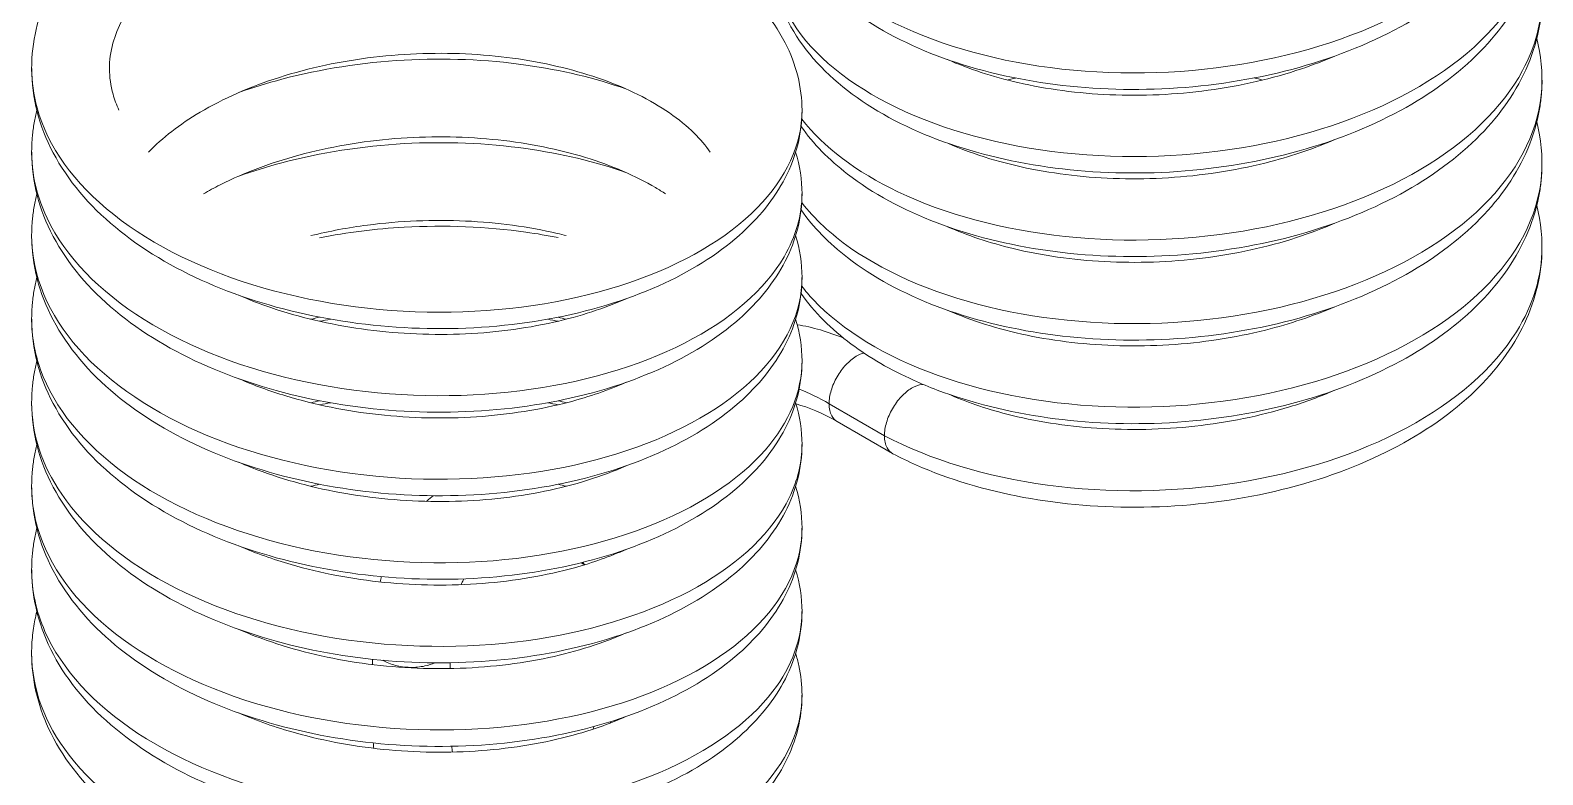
# Model space of a CAD drawing. Header units: millimetres. Extents: x 0 to 2102, y 0 to 1485.
# Drawn here: x 1633.4 to 1880.1, y 874.9 to 996.4 of the extents above; entities that cross this region are included whole.
import ezdxf

# ---------------------------------------------------------------- set-up
doc = ezdxf.new("R2010")
doc.units = ezdxf.units.MM
doc.header["$LTSCALE"] = 2.5
doc.layers.add('가시적인 것(ISO)', color=3, linetype='Continuous', lineweight=5)
doc.layers.add('가시적인 좁은 것(ISO)', color=3, linetype='Continuous', lineweight=5)

msp = doc.modelspace()

# ---------------------------------------------------------------- linework, layer by layer
at = {"layer": '가시적인 것(ISO)'}
for p, q in [((1774.049, 927.363), (1765.021, 932.576)), ((1689.184, 893.784), (1689.184, 892.918)), ((1701.884, 893.213), (1701.884, 892.269)), ((1725.312, 882.803), (1725.197, 882.379))]:
    msp.add_line(p, q, dxfattribs=at)
for points, knots in [([(1879.177, 1036.02), (1879.865, 1033.242), (1880.143, 1030.39), (1879.973, 1027.508), (1879.968, 1027.437), (1879.947, 1027.122), (1879.928, 1026.878), (1879.836, 1025.902), (1879.739, 1025.171), (1879.234, 1022.256), (1878.592, 1020.093), (1875.992, 1013.918), (1873.325, 1010.053), (1866.38, 1002.963), (1861.927, 999.697), (1851.616, 994.091), (1845.559, 991.74), (1832.844, 988.377), (1826.03, 987.316), (1812.585, 986.561), (1805.787, 986.84), (1792.985, 988.643), (1786.823, 990.185), (1775.785, 994.369), (1770.785, 997.072), (1762.543, 1003.45), (1759.205, 1007.24), (1755.295, 1014.848), (1754.325, 1018.64), (1754.325, 1024.691), (1754.685, 1026.992), (1755.365, 1029.219)], [90.3462492, 90.3462492, 90.3462492, 90.3462492, 91.5344402, 91.5344402, 91.5641985, 91.5641985, 91.6675155, 91.6675155, 91.9775749, 91.9775749, 92.9106035, 92.9106035, 94.7355548, 94.7355548, 96.6725933, 96.6725933, 98.714762, 98.714762, 100.7475226, 100.7475226, 102.7545504, 102.7545504, 104.7579402, 104.7579402, 106.7841068, 106.7841068, 108.8391481, 108.8391481, 110.5416219, 110.5416219, 111.5778256, 111.5778256, 111.5778256, 111.5778256]), ([(1879.177, 1022.384), (1879.865, 1019.606), (1880.143, 1016.756), (1879.973, 1013.873), (1879.968, 1013.803), (1879.947, 1013.488), (1879.928, 1013.243), (1879.836, 1012.267), (1879.739, 1011.536), (1879.234, 1008.621), (1878.592, 1006.458), (1875.993, 1000.283), (1873.325, 996.418), (1866.381, 989.327), (1861.928, 986.062), (1851.617, 980.456), (1845.56, 978.105), (1832.845, 974.741), (1826.031, 973.681), (1812.586, 972.926), (1805.788, 973.204), (1792.986, 975.007), (1786.824, 976.549), (1775.785, 980.734), (1770.786, 983.436), (1762.544, 989.814), (1759.206, 993.604), (1755.295, 1001.212), (1754.325, 1005.004), (1754.325, 1011.056), (1754.685, 1013.357), (1755.365, 1015.584)], [128.8148789, 128.8148789, 128.8148789, 128.8148789, 130.0029154, 130.0029154, 130.032751, 130.032751, 130.136068, 130.136068, 130.4461274, 130.4461274, 131.379156, 131.379156, 133.2041008, 133.2041008, 135.141132, 135.141132, 137.1832993, 137.1832993, 139.2160612, 139.2160612, 141.2230898, 141.2230898, 143.2264791, 143.2264791, 145.2526443, 145.2526443, 147.3076855, 147.3076855, 149.0102498, 149.0102498, 150.0464284, 150.0464284, 150.0464284, 150.0464284]), ([(1663.05, 1011.853), (1666.647, 1013.374), (1670.472, 1014.672), (1680.761, 1017.394), (1687.575, 1018.455), (1701.02, 1019.21), (1707.818, 1018.931), (1720.62, 1017.129), (1726.782, 1015.586), (1737.82, 1011.402), (1742.82, 1008.7), (1751.062, 1002.321), (1754.4, 998.531), (1758.311, 990.924), (1759.281, 987.132), (1759.281, 979.604), (1758.309, 975.809), (1754.767, 968.923), (1752.185, 965.742), (1745.402, 959.754), (1740.936, 956.979), (1730.575, 952.348), (1724.47, 950.506), (1711.696, 948.164), (1704.873, 947.626), (1691.429, 947.895), (1684.64, 948.687), (1671.856, 951.503), (1665.702, 953.559), (1654.699, 958.758), (1649.725, 961.977), (1641.594, 969.325), (1638.343, 973.572), (1634.288, 982.454), (1633.355, 987.194), (1633.878, 996.033), (1635.115, 1000.236), (1639.273, 1008.016), (1642.252, 1011.68), (1648.089, 1016.895), (1650.56, 1018.737), (1653.237, 1020.417)], [261.0539048, 261.0539048, 261.0539048, 261.0539048, 262.3185252, 262.3185252, 264.3512872, 264.3512872, 266.3583157, 266.3583157, 268.3617051, 268.3617051, 270.3878702, 270.3878702, 272.4429114, 272.4429114, 274.1454767, 274.1454767, 275.8494106, 275.8494106, 277.5470202, 277.5470202, 279.4797576, 279.4797576, 281.533572, 281.533572, 283.56715, 283.56715, 285.5726814, 285.5726814, 287.5771491, 287.5771491, 289.6038362, 289.6038362, 291.6489879, 291.6489879, 293.6067727, 293.6067727, 295.3838598, 295.3838598, 297.1873554, 297.1873554, 298.286593, 298.286593, 298.286593, 298.286593]), ([(1659.732, 1009.506), (1656.165, 1007.236), (1653.203, 1004.664), (1648.93, 999.492), (1647.543, 996.853), (1646.08, 991.525), (1646.086, 988.781), (1647.106, 985.129), (1647.428, 984.255), (1647.832, 983.376)], [0, 0, 0, 0, 1.5850065, 1.5850065, 3.1451261, 3.1451261, 4.8608603, 4.8608603, 5.3893426, 5.3893426, 5.3893426, 5.3893426]), ([(1879.177, 1008.749), (1879.865, 1005.971), (1880.143, 1003.12), (1879.973, 1000.238), (1879.968, 1000.167), (1879.947, 999.852), (1879.928, 999.608), (1879.836, 998.631), (1879.739, 997.9), (1879.234, 994.985), (1878.592, 992.822), (1875.993, 986.648), (1873.325, 982.782), (1866.381, 975.692), (1861.928, 972.427), (1851.617, 966.82), (1845.56, 964.47), (1832.845, 961.106), (1826.031, 960.045), (1812.586, 959.29), (1805.788, 959.569), (1792.986, 961.372), (1786.824, 962.914), (1775.785, 967.098), (1770.786, 969.801), (1763.7, 975.284), (1761.128, 977.902), (1759.125, 980.743)], [167.2835067, 167.2835067, 167.2835067, 167.2835067, 168.4715458, 168.4715458, 168.5013801, 168.5013801, 168.6046971, 168.6046971, 168.9147565, 168.9147565, 169.8477851, 169.8477851, 171.6727301, 171.6727301, 173.6097614, 173.6097614, 175.6519287, 175.6519287, 177.6846906, 177.6846906, 179.6917191, 179.6917191, 181.6951085, 181.6951085, 183.7212737, 183.7212737, 185.2038419, 185.2038419, 185.2038419, 185.2038419]), ([(1879.177, 995.113), (1879.865, 992.335), (1880.143, 989.485), (1879.973, 986.602), (1879.968, 986.532), (1879.947, 986.217), (1879.928, 985.972), (1879.836, 984.996), (1879.739, 984.265), (1879.234, 981.35), (1878.592, 979.187), (1875.993, 973.012), (1873.325, 969.147), (1866.381, 962.057), (1861.928, 958.791), (1851.617, 953.185), (1845.56, 950.834), (1832.845, 947.47), (1826.031, 946.41), (1812.586, 945.655), (1805.788, 945.933), (1792.986, 947.736), (1786.824, 949.278), (1775.785, 953.463), (1770.786, 956.165), (1763.7, 961.649), (1761.128, 964.267), (1759.125, 967.108)], [205.7521345, 205.7521345, 205.7521345, 205.7521345, 206.9401736, 206.9401736, 206.970008, 206.970008, 207.0733249, 207.0733249, 207.3833843, 207.3833843, 208.316413, 208.316413, 210.1413579, 210.1413579, 212.0783892, 212.0783892, 214.1205565, 214.1205565, 216.1533184, 216.1533184, 218.160347, 218.160347, 220.1637363, 220.1637363, 222.1899015, 222.1899015, 223.6724698, 223.6724698, 223.6724698, 223.6724698]), ([(1744.281, 976.552), (1743.584, 977.581), (1742.713, 978.629), (1739.405, 981.892), (1736.26, 984.093), (1728.929, 987.716), (1724.738, 989.224), (1715.605, 991.474), (1710.538, 992.227), (1700.135, 992.826), (1694.666, 992.662), (1684.073, 991.399), (1678.816, 990.278), (1669.25, 987.234), (1664.815, 985.277), (1657.736, 981.079), (1654.873, 978.851), (1652.635, 976.552)], [54.6412894, 54.6412894, 54.6412894, 54.6412894, 55.4025747, 55.4025747, 57.0408719, 57.0408719, 58.5800553, 58.5800553, 60.1517965, 60.1517965, 61.7539075, 61.7539075, 63.3659093, 63.3659093, 64.9668537, 64.9668537, 66.3845655, 66.3845655, 66.3845655, 66.3845655]), ([(1783.037, 991.645), (1786.452, 990.134), (1790.359, 988.848), (1799.207, 986.818), (1804.33, 986.135), (1814.795, 985.684), (1820.269, 985.927), (1830.824, 987.344), (1836.036, 988.541), (1842.641, 990.766), (1844.458, 991.466), (1846.196, 992.223)], [130.6765688, 130.6765688, 130.6765688, 130.6765688, 132.0753618, 132.0753618, 133.6505709, 133.6505709, 135.2542917, 135.2542917, 136.866156, 136.866156, 137.5038586, 137.5038586, 137.5038586, 137.5038586]), ([(1667.412, 986.278), (1669.688, 987.089), (1672.031, 987.814), (1680.761, 990.123), (1687.575, 991.184), (1701.02, 991.939), (1707.818, 991.66), (1719.964, 989.95), (1725.516, 988.625), (1730.561, 986.858)], [184.6161634, 184.6161634, 184.6161634, 184.6161634, 185.3812696, 185.3812696, 187.4140315, 187.4140315, 189.4210601, 189.4210601, 191.2190199, 191.2190199, 191.2190199, 191.2190199]), ([(1794.117, 988.638), (1793.765, 988.556), (1793.416, 988.471), (1792.976, 988.36), (1792.883, 988.337), (1792.79, 988.313)], [22.71814436, 22.71814436, 22.71814436, 22.71814436, 22.83675439, 22.83675439, 22.86858169, 22.86858169, 22.86858169, 22.86858169]), ([(1758.241, 976.552), (1758.921, 974.324), (1759.281, 972.024), (1759.281, 965.969), (1758.309, 962.174), (1754.767, 955.288), (1752.185, 952.106), (1745.402, 946.119), (1740.936, 943.344), (1730.575, 938.713), (1724.47, 936.87), (1711.696, 934.529), (1704.873, 933.99), (1691.429, 934.259), (1684.64, 935.052), (1671.856, 937.868), (1665.702, 939.924), (1654.699, 945.123), (1649.725, 948.341), (1641.594, 955.689), (1638.343, 959.936), (1634.288, 968.818), (1633.355, 973.558), (1633.633, 978.262), (1633.638, 978.333), (1633.659, 978.648), (1633.678, 978.892), (1633.769, 979.869), (1633.867, 980.6), (1634.112, 982.016), (1634.258, 982.704), (1634.429, 983.387)], [234.6406536, 234.6406536, 234.6406536, 234.6406536, 235.6768489, 235.6768489, 237.3807828, 237.3807828, 239.0783924, 239.0783924, 241.0111298, 241.0111298, 243.0649442, 243.0649442, 245.0985222, 245.0985222, 247.1040536, 247.1040536, 249.1085213, 249.1085213, 251.1352084, 251.1352084, 253.1803601, 253.1803601, 255.1381449, 255.1381449, 255.1679793, 255.1679793, 255.2712961, 255.2712961, 255.5813549, 255.5813549, 255.87543, 255.87543, 255.87543, 255.87543]), ([(1879.177, 981.478), (1879.865, 978.7), (1880.143, 975.849), (1879.973, 972.967), (1879.968, 972.896), (1879.947, 972.581), (1879.928, 972.337), (1879.836, 971.36), (1879.739, 970.629), (1879.234, 967.714), (1878.592, 965.551), (1875.993, 959.377), (1873.325, 955.511), (1866.381, 948.421), (1861.928, 945.156), (1851.617, 939.549), (1845.56, 937.199), (1832.845, 933.835), (1826.031, 932.774), (1812.586, 932.019), (1805.788, 932.298), (1792.986, 934.101), (1786.824, 935.643), (1780.021, 938.222), (1778.739, 938.752), (1773.745, 941.005), (1770.313, 942.988), (1764.059, 947.653), (1761.266, 950.435), (1759.125, 953.471)], [244.2207624, 244.2207624, 244.2207624, 244.2207624, 245.4088014, 245.4088014, 245.4386358, 245.4386358, 245.5419528, 245.5419528, 245.8520122, 245.8520122, 246.7850408, 246.7850408, 248.6099857, 248.6099857, 250.547017, 250.547017, 252.5891844, 252.5891844, 254.6219463, 254.6219463, 256.6289748, 256.6289748, 258.6323642, 258.6323642, 259.1123076, 259.1123076, 260.5602741, 260.5602741, 262.1457069, 262.1457069, 262.1457069, 262.1457069]), ([(1737.022, 969.734), (1736.493, 970.083), (1735.945, 970.426), (1732.16, 972.659), (1728.248, 974.357), (1719.587, 977.009), (1714.727, 977.992), (1704.585, 979.083), (1699.17, 979.186), (1688.507, 978.448), (1683.128, 977.588), (1673.156, 975.014), (1668.435, 973.268), (1663.401, 970.735), (1662.489, 970.242), (1661.609, 969.734)], [88.9063714, 88.9063714, 88.9063714, 88.9063714, 89.1795758, 89.1795758, 90.7255635, 90.7255635, 92.2861062, 92.2861062, 93.8816598, 93.8816598, 95.4930608, 95.4930608, 97.0990887, 97.0990887, 97.4673955, 97.4673955, 97.4673955, 97.4673955]), ([(1667.391, 972.635), (1669.673, 973.449), (1672.023, 974.176), (1680.761, 976.488), (1687.575, 977.548), (1701.02, 978.303), (1707.818, 978.025), (1719.954, 976.316), (1725.498, 974.994), (1730.536, 973.231)], [146.1451822, 146.1451822, 146.1451822, 146.1451822, 146.9126403, 146.9126403, 148.9454022, 148.9454022, 150.9524308, 150.9524308, 152.7474799, 152.7474799, 152.7474799, 152.7474799]), ([(1783.068, 977.999), (1785.193, 977.06), (1787.493, 976.209), (1794.287, 974.157), (1799.162, 973.189), (1809.325, 972.131), (1814.746, 972.047), (1825.407, 972.822), (1830.779, 973.699), (1839.438, 975.969), (1842.972, 977.185), (1846.212, 978.593)], [98.1115433, 98.1115433, 98.1115433, 98.1115433, 98.9775653, 98.9775653, 100.5389138, 100.5389138, 102.13497, 102.13497, 103.7464658, 103.7464658, 104.9357308, 104.9357308, 104.9357308, 104.9357308]), ([(1758.241, 962.916), (1758.921, 960.689), (1759.281, 958.388), (1759.281, 952.333), (1758.309, 948.538), (1754.767, 941.652), (1752.185, 938.471), (1745.402, 932.483), (1740.936, 929.708), (1730.575, 925.077), (1724.47, 923.235), (1711.696, 920.893), (1704.873, 920.355), (1691.429, 920.624), (1684.64, 921.416), (1671.856, 924.232), (1665.702, 926.288), (1654.699, 931.487), (1649.725, 934.706), (1641.594, 942.054), (1638.343, 946.301), (1634.288, 955.183), (1633.355, 959.923), (1633.633, 964.627), (1633.638, 964.698), (1633.659, 965.013), (1633.678, 965.257), (1633.769, 966.233), (1633.867, 966.964), (1634.112, 968.381), (1634.258, 969.068), (1634.429, 969.751)], [196.1720258, 196.1720258, 196.1720258, 196.1720258, 197.2082211, 197.2082211, 198.912155, 198.912155, 200.6097645, 200.6097645, 202.5425019, 202.5425019, 204.5963163, 204.5963163, 206.6298944, 206.6298944, 208.6354258, 208.6354258, 210.6398935, 210.6398935, 212.6665806, 212.6665806, 214.7117323, 214.7117323, 216.6695171, 216.6695171, 216.6993514, 216.6993514, 216.8026682, 216.8026682, 217.1127271, 217.1127271, 217.4068021, 217.4068021, 217.4068021, 217.4068021]), ([(1879.177, 967.842), (1879.866, 965.059), (1880.144, 962.202), (1879.725, 955.179), (1878.485, 950.977), (1874.323, 943.199), (1871.341, 939.536), (1863.743, 932.751), (1858.9, 929.625), (1847.951, 924.421), (1841.662, 922.322), (1828.663, 919.492), (1821.795, 918.714), (1808.382, 918.503), (1801.669, 919.053), (1789.148, 921.368), (1783.187, 923.161), (1776.633, 926.056), (1775.354, 926.674), (1774.12, 927.324)], [282.6933802, 282.6933802, 282.6933802, 282.6933802, 283.8837979, 283.8837979, 285.6607386, 285.6607386, 287.4644228, 287.4644228, 289.4377734, 289.4377734, 291.4837559, 291.4837559, 293.5102286, 293.5102286, 295.5143452, 295.5143452, 297.5203555, 297.5203555, 298.0258839, 298.0258839, 298.0258839, 298.0258839]), ([(1720.815, 962.916), (1720.332, 963.04), (1719.845, 963.159), (1714.684, 964.364), (1709.574, 965.063), (1699.123, 965.549), (1693.649, 965.325), (1685.249, 964.227), (1682.143, 963.647), (1679.146, 962.915)], [123.6575808, 123.6575808, 123.6575808, 123.6575808, 123.8229527, 123.8229527, 125.3974385, 125.3974385, 127.0007898, 127.0007898, 127.9538981, 127.9538981, 127.9538981, 127.9538981]), ([(1783.042, 964.372), (1786.245, 962.956), (1789.875, 961.737), (1798.376, 959.688), (1803.462, 958.957), (1813.886, 958.404), (1819.357, 958.593), (1829.939, 959.904), (1835.182, 961.05), (1842.119, 963.297), (1844.208, 964.087), (1846.194, 964.951)], [65.5315982, 65.5315982, 65.5315982, 65.5315982, 66.8419178, 66.8419178, 68.4149993, 68.4149993, 70.0176201, 70.0176201, 71.6295945, 71.6295945, 72.3576659, 72.3576659, 72.3576659, 72.3576659]), ([(1680.571, 962.581), (1685.074, 963.456), (1689.719, 964.033), (1701.021, 964.668), (1707.819, 964.389), (1716, 963.237), (1717.756, 962.938), (1719.486, 962.591)], [109.0879855, 109.0879855, 109.0879855, 109.0879855, 110.4768635, 110.4768635, 112.4838914, 112.4838914, 113.0397976, 113.0397976, 113.0397976, 113.0397976]), ([(1758.241, 949.281), (1758.921, 947.053), (1759.281, 944.753), (1759.281, 938.698), (1758.309, 934.903), (1754.767, 928.017), (1752.185, 924.835), (1745.402, 918.848), (1740.936, 916.073), (1730.575, 911.442), (1724.47, 909.599), (1711.696, 907.258), (1704.873, 906.719), (1691.429, 906.988), (1684.64, 907.781), (1671.856, 910.597), (1665.702, 912.653), (1654.699, 917.852), (1649.725, 921.07), (1641.594, 928.419), (1638.343, 932.665), (1634.288, 941.547), (1633.355, 946.287), (1633.633, 950.991), (1633.638, 951.062), (1633.659, 951.377), (1633.678, 951.621), (1633.769, 952.598), (1633.867, 953.329), (1634.112, 954.746), (1634.258, 955.433), (1634.429, 956.116)], [157.703398, 157.703398, 157.703398, 157.703398, 158.7395932, 158.7395932, 160.4435272, 160.4435272, 162.1411368, 162.1411368, 164.0738742, 164.0738742, 166.1276886, 166.1276886, 168.1612666, 168.1612666, 170.166798, 170.166798, 172.1712657, 172.1712657, 174.1979528, 174.1979528, 176.2431045, 176.2431045, 178.2008893, 178.2008893, 178.2307236, 178.2307236, 178.3340404, 178.3340404, 178.6440993, 178.6440993, 178.9381743, 178.9381743, 178.9381743, 178.9381743]), ([(1667.404, 953.193), (1669.077, 952.465), (1670.821, 951.789), (1677.219, 949.612), (1682.276, 948.421), (1692.657, 946.949), (1698.113, 946.666), (1708.704, 947.039), (1713.969, 947.709), (1723.064, 949.756), (1727.085, 951.071), (1730.589, 952.622)], [41.585845, 41.585845, 41.585845, 41.585845, 42.1995293, 42.1995293, 43.7705788, 43.7705788, 45.3694582, 45.3694582, 46.9812326, 46.9812326, 48.4160669, 48.4160669, 48.4160669, 48.4160669]), ([(1783.07, 950.727), (1784.983, 949.881), (1787.037, 949.107), (1793.507, 947.072), (1798.336, 946.06), (1808.438, 944.905), (1813.842, 944.768), (1824.507, 945.436), (1829.899, 946.261), (1838.903, 948.516), (1842.734, 949.81), (1846.219, 951.325)], [32.9657107, 32.9657107, 32.9657107, 32.9657107, 33.7453276, 33.7453276, 35.3043049, 35.3043049, 36.8988751, 36.8988751, 38.5100722, 38.5100722, 39.7906423, 39.7906423, 39.7906423, 39.7906423]), ([(1758.241, 935.645), (1758.921, 933.418), (1759.281, 931.117), (1759.281, 925.062), (1758.309, 921.267), (1754.767, 914.381), (1752.185, 911.2), (1745.402, 905.212), (1740.936, 902.437), (1730.575, 897.806), (1724.47, 895.964), (1711.696, 893.622), (1704.873, 893.084), (1691.429, 893.353), (1684.64, 894.145), (1671.856, 896.961), (1665.702, 899.017), (1654.699, 904.216), (1649.725, 907.435), (1641.594, 914.783), (1638.343, 919.03), (1634.288, 927.912), (1633.355, 932.652), (1633.633, 937.356), (1633.638, 937.427), (1633.659, 937.742), (1633.678, 937.986), (1633.769, 938.962), (1633.867, 939.693), (1634.112, 941.11), (1634.258, 941.797), (1634.429, 942.48)], [119.2347695, 119.2347695, 119.2347695, 119.2347695, 120.2709654, 120.2709654, 121.9748969, 121.9748969, 123.6725064, 123.6725064, 125.6052435, 125.6052435, 127.6590579, 127.6590579, 129.692636, 129.692636, 131.6981674, 131.6981674, 133.7026351, 133.7026351, 135.7293221, 135.7293221, 137.7744739, 137.7744739, 139.7322589, 139.7322589, 139.7620945, 139.7620945, 139.8654113, 139.8654113, 140.1754702, 140.1754702, 140.4695465, 140.4695465, 140.4695465, 140.4695465]), ([(1667.405, 939.557), (1669.818, 938.508), (1672.388, 937.566), (1679.8, 935.325), (1684.965, 934.284), (1695.465, 933.126), (1700.932, 933.009), (1711.437, 933.708), (1716.605, 934.538), (1724.608, 936.639), (1727.749, 937.733), (1730.569, 938.979)], [74.1675986, 74.1675986, 74.1675986, 74.1675986, 75.0528281, 75.0528281, 76.6292909, 76.6292909, 78.2317487, 78.2317487, 79.8437426, 79.8437426, 80.9945312, 80.9945312, 80.9945312, 80.9945312]), ([(1779.014, 938.651), (1778.968, 938.647), (1778.921, 938.643), (1778.33, 938.571), (1777.749, 938.359), (1776.58, 937.666), (1776.003, 937.192), (1774.927, 936.042), (1774.439, 935.377), (1773.617, 933.942), (1773.292, 933.185), (1772.848, 931.68), (1772.734, 930.945), (1772.734, 930.27)], [-1.2618557, -1.2618557, -1.2618557, -1.2618557, -1.2402962, -1.2402962, -0.992237, -0.992237, -0.7441777, -0.7441777, -0.4961185, -0.4961185, -0.2480592, -0.2480592, 0, 0, 0, 0]), ([(1783.054, 937.097), (1785.969, 935.81), (1789.228, 934.686), (1797.253, 932.624), (1802.279, 931.828), (1812.634, 931.135), (1818.096, 931.249), (1828.71, 932.415), (1833.994, 933.488), (1841.394, 935.756), (1843.866, 936.668), (1846.194, 937.68)], [0.3884423, 0.3884423, 0.3884423, 0.3884423, 1.5780133, 1.5780133, 3.1458378, 3.1458378, 4.7469266, 4.7469266, 6.3589388, 6.3589388, 7.2122465, 7.2122465, 7.2122465, 7.2122465]), ([(1758.241, 922.01), (1758.921, 919.782), (1759.281, 917.482), (1759.281, 911.426), (1758.309, 907.631), (1754.766, 900.745), (1752.185, 897.563), (1745.401, 891.576), (1740.935, 888.801), (1730.574, 884.17), (1724.469, 882.328), (1711.695, 879.987), (1704.872, 879.448), (1691.427, 879.717), (1684.639, 880.51), (1671.854, 883.326), (1665.7, 885.382), (1654.697, 890.582), (1649.724, 893.8), (1641.593, 901.149), (1638.342, 905.395), (1634.288, 914.278), (1633.355, 919.017), (1633.633, 923.721), (1633.638, 923.792), (1633.659, 924.107), (1633.678, 924.351), (1633.769, 925.327), (1633.867, 926.058), (1634.112, 927.475), (1634.258, 928.162), (1634.429, 928.845)], [80.766181, 80.766181, 80.766181, 80.766181, 81.8023386, 81.8023386, 83.5064137, 83.5064137, 85.2040262, 85.2040262, 87.1367825, 87.1367825, 89.1905988, 89.1905988, 91.2241738, 91.2241738, 93.229704, 93.229704, 95.2341727, 95.2341727, 97.2608621, 97.2608621, 99.306013, 99.306013, 101.2637838, 101.2637838, 101.2935421, 101.2935421, 101.3968589, 101.3968589, 101.7069178, 101.7069178, 102.0009179, 102.0009179, 102.0009179, 102.0009179]), ([(1772.734, 930.27), (1772.734, 929.888), (1772.77, 929.528), (1772.915, 928.866), (1773.023, 928.566), (1773.4, 927.864), (1773.724, 927.533), (1774.12, 927.324)], [-4.00178668, -4.00178668, -4.00178668, -4.00178668, -3.86133764, -3.86133764, -3.72088861, -3.72088861, -3.48783722, -3.48783722, -3.48783722, -3.48783722]), ([(1667.396, 925.925), (1668.628, 925.388), (1669.898, 924.88), (1675.706, 922.765), (1680.692, 921.488), (1690.986, 919.832), (1696.427, 919.449), (1707.051, 919.626), (1712.365, 920.199), (1722.12, 922.184), (1726.689, 923.62), (1730.594, 925.353)], [106.7425468, 106.7425468, 106.7425468, 106.7425468, 107.1950461, 107.1950461, 108.7628608, 108.7628608, 110.3593651, 110.3593651, 111.9707038, 111.9707038, 113.5751985, 113.5751985, 113.5751985, 113.5751985]), ([(1698.011, 919.551), (1698.047, 919.584), (1698.083, 919.616), (1698.439, 919.934), (1698.769, 920.209), (1699.106, 920.475)], [3.34640356, 3.34640356, 3.34640356, 3.34640356, 3.36668861, 3.36668861, 3.54744903, 3.54744903, 3.54744903, 3.54744903]), ([(1758.243, 908.382), (1758.924, 906.157), (1759.281, 903.851), (1759.281, 897.81), (1758.319, 894.033), (1754.801, 887.159), (1752.227, 883.974), (1745.459, 877.982), (1741.003, 875.204), (1730.657, 870.564), (1724.558, 868.716), (1711.791, 866.362), (1704.97, 865.817), (1691.525, 866.074), (1684.735, 866.86), (1671.944, 869.664), (1665.786, 871.714), (1654.772, 876.903), (1649.792, 880.116), (1641.644, 887.455), (1638.384, 891.697), (1634.307, 900.575), (1633.362, 905.315), (1633.63, 910.032), (1633.635, 910.114), (1633.656, 910.439), (1633.676, 910.684), (1633.766, 911.66), (1633.862, 912.391), (1634.108, 913.818), (1634.255, 914.516), (1634.429, 915.209)], [42.2952208, 42.2952208, 42.2952208, 42.2952208, 43.3336512, 43.3336512, 45.0292719, 45.0292719, 46.7267075, 46.7267075, 48.6583312, 48.6583312, 50.7120311, 50.7120311, 52.745789, 52.745789, 54.7513915, 54.7513915, 56.7558023, 56.7558023, 58.7823501, 58.7823501, 60.8275511, 60.8275511, 62.7861615, 62.7861615, 62.8204731, 62.8204731, 62.9237899, 62.9237899, 63.2338488, 63.2338488, 63.5323367, 63.5323367, 63.5323367, 63.5323367]), ([(1667.4, 912.288), (1670.082, 911.122), (1672.96, 910.089), (1680.744, 907.838), (1685.944, 906.852), (1696.479, 905.808), (1701.946, 905.752), (1712.411, 906.567), (1717.539, 907.454), (1725.155, 909.56), (1727.99, 910.569), (1730.562, 911.706)], [139.3128121, 139.3128121, 139.3128121, 139.3128121, 140.2966048, 140.2966048, 141.8749955, 141.8749955, 143.4786154, 143.4786154, 145.0905299, 145.0905299, 146.139311, 146.139311, 146.139311, 146.139311]), ([(1704.102, 906.91), (1704.069, 906.847), (1704.037, 906.784), (1703.882, 906.475), (1703.763, 906.221), (1703.649, 905.956)], [4.53038564, 4.53038564, 4.53038564, 4.53038564, 4.57264899, 4.57264899, 4.7338323, 4.7338323, 4.7338323, 4.7338323]), ([(1758.243, 894.746), (1758.447, 894.086), (1758.621, 893.42), (1759.107, 891.16), (1759.281, 889.539), (1759.281, 884.202), (1758.333, 880.453), (1754.852, 873.596), (1752.289, 870.407), (1745.545, 864.407), (1741.102, 861.625), (1730.78, 856.972), (1724.69, 855.115), (1711.934, 852.743), (1705.114, 852.188), (1691.669, 852.426), (1684.877, 853.204), (1672.077, 855.99), (1665.913, 858.031), (1654.882, 863.203), (1649.891, 866.409), (1641.72, 873.733), (1638.444, 877.969), (1634.546, 886.385), (1633.581, 890.582), (1633.581, 895.084), (1633.587, 895.429), (1633.639, 896.809), (1633.735, 897.844), (1634.025, 899.777), (1634.205, 900.678), (1634.429, 901.572)], [3.8204555, 3.8204555, 3.8204555, 3.8204555, 4.128953, 4.128953, 4.861019, 4.861019, 6.5442304, 6.5442304, 8.2414066, 8.2414066, 10.1713611, 10.1713611, 12.2248835, 12.2248835, 14.2589101, 14.2589101, 16.2646201, 16.2646201, 18.268947, 18.268947, 20.2952869, 20.2952869, 22.3405571, 22.3405571, 24.0947348, 24.0947348, 24.2403683, 24.2403683, 24.6775752, 24.6775752, 25.0622308, 25.0622308, 25.0622308, 25.0622308]), ([(1667.4, 898.653), (1668.835, 898.027), (1670.322, 897.442), (1676.4, 895.295), (1681.419, 894.058), (1691.755, 892.486), (1697.204, 892.149), (1707.814, 892.417), (1713.106, 893.034), (1722.557, 895.051), (1726.872, 896.432), (1730.593, 898.082)], [171.8892266, 171.8892266, 171.8892266, 171.8892266, 172.4158906, 172.4158906, 173.9851917, 173.9851917, 175.5828111, 175.5828111, 177.1943785, 177.1943785, 178.7208023, 178.7208023, 178.7208023, 178.7208023]), ([(1667.396, 885.018), (1670.284, 883.763), (1673.402, 882.661), (1681.476, 880.408), (1686.702, 879.464), (1697.26, 878.509), (1702.725, 878.499), (1713.156, 879.403), (1718.251, 880.333), (1725.573, 882.438), (1728.177, 883.381), (1730.558, 884.434)], [204.4582637, 204.4582637, 204.4582637, 204.4582637, 205.5181308, 205.5181308, 207.0979907, 207.0979907, 208.702457, 208.702457, 210.3142528, 210.3142528, 211.2847743, 211.2847743, 211.2847743, 211.2847743])]:
    msp.add_open_spline(points, degree=3, knots=knots, dxfattribs=at)
for points in [[(1834.457, 988.313), (1833.985, 988.428), (1833.51, 988.54), (1833.032, 988.647)], [(1680.566, 949.615), (1680.09, 949.508), (1679.616, 949.397), (1679.145, 949.282)], [(1680.574, 948.946), (1681.174, 949.063), (1681.777, 949.174), (1682.381, 949.28)], [(1717.782, 949.28), (1718.354, 949.177), (1718.923, 949.069), (1719.489, 948.955)], [(1720.814, 949.281), (1720.376, 949.392), (1719.935, 949.5), (1719.489, 949.605)], [(1758.496, 948.384), (1761.001, 947.973), (1763.542, 947.229), (1766.061, 946.196)], [(1680.57, 935.979), (1680.094, 935.871), (1679.62, 935.76), (1679.148, 935.645)], [(1680.57, 935.311), (1681.17, 935.428), (1681.772, 935.539), (1682.378, 935.645)], [(1717.785, 935.645), (1718.356, 935.542), (1718.925, 935.434), (1719.491, 935.321)], [(1720.815, 935.645), (1720.378, 935.757), (1719.937, 935.865), (1719.493, 935.97)], [(1765.021, 932.576), (1762.678, 933.928), (1760.378, 934.89), (1758.3, 935.448)], [(1680.567, 922.344), (1680.091, 922.237), (1679.617, 922.125), (1679.146, 922.011)], [(1720.812, 922.01), (1720.376, 922.122), (1719.935, 922.23), (1719.49, 922.334)], [(1723.804, 909.209), (1723.608, 909.319), (1723.413, 909.426), (1723.218, 909.53)], [(1690.423, 906.411), (1690.498, 906.701), (1690.577, 906.988), (1690.659, 907.273)], [(1729.021, 897.415), (1729.03, 897.463), (1729.039, 897.511), (1729.048, 897.558)], [(1689.391, 879.258), (1689.366, 879.549), (1689.342, 879.841), (1689.322, 880.134)], [(1702.122, 879.582), (1702.156, 879.265), (1702.194, 878.952), (1702.235, 878.643)]]:
    msp.add_open_spline(points, degree=3, dxfattribs=at)
at = {"layer": '가시적인 좁은 것(ISO)'}
for p, q in [((1772.734, 930.27), (1763.706, 935.482)), ((1728.064, 883.608), (1728.002, 883.379))]:
    msp.add_line(p, q, dxfattribs=at)
msp.add_ellipse((1763.706, 898.74), major_axis=(-22.5, 38.971), ratio=0.5773503, start_param=5.4977871, end_param=5.6523063, dxfattribs=at)
for points, knots in [([(1754.335, 1022.401), (1754.333, 1020.098), (1754.756, 1017.795), (1755.61, 1015.542), (1757.705, 1010.01), (1762.387, 1004.79), (1769.098, 1000.549), (1775.808, 996.307), (1784.534, 993.053), (1794.233, 991.217), (1803.933, 989.381), (1814.588, 988.968), (1824.927, 990.069), (1835.266, 991.171), (1845.268, 993.786), (1853.742, 997.645), (1862.216, 1001.505), (1869.143, 1006.602), (1873.699, 1012.371), (1877.844, 1017.621), (1880.018, 1023.419), (1880.024, 1029.219)], [32.2013247, 32.2013247, 32.2013247, 32.2013247, 32.4038453, 32.4038453, 32.4038453, 32.9011526, 32.9011526, 32.9011526, 33.3984598, 33.3984598, 33.3984598, 33.8957671, 33.8957671, 33.8957671, 34.3930743, 34.3930743, 34.3930743, 34.8903815, 34.8903815, 34.8903815, 35.3429174, 35.3429174, 35.3429174, 35.3429174]), ([(1754.325, 1008.766), (1754.325, 1008.531), (1754.33, 1008.295), (1754.339, 1008.06), (1754.554, 1002.405), (1757.412, 996.789), (1762.571, 991.923), (1767.73, 987.056), (1775.18, 982.951), (1784.032, 980.139), (1792.884, 977.326), (1803.121, 975.814), (1813.522, 975.824), (1823.923, 975.834), (1834.467, 977.367), (1843.897, 980.285), (1853.327, 983.202), (1861.624, 987.497), (1867.798, 992.702), (1873.973, 997.907), (1878.013, 1004.011), (1879.436, 1010.329), (1879.828, 1012.071), (1880.022, 1013.827), (1880.019, 1015.584)], [25.9181394, 25.9181394, 25.9181394, 25.9181394, 25.9388512, 25.9388512, 25.9388512, 26.4361584, 26.4361584, 26.4361584, 26.9334657, 26.9334657, 26.9334657, 27.4307729, 27.4307729, 27.4307729, 27.9280802, 27.9280802, 27.9280802, 28.4253874, 28.4253874, 28.4253874, 28.9226946, 28.9226946, 28.9226946, 29.059732, 29.059732, 29.059732, 29.059732]), ([(1759.236, 981.936), (1762.778, 977.395), (1768.166, 973.304), (1774.923, 970.077), (1782.636, 966.392), (1792.117, 963.842), (1802.237, 962.772), (1812.357, 961.702), (1823.095, 962.116), (1833.171, 964.006), (1843.246, 965.897), (1852.639, 969.262), (1860.229, 973.742), (1867.819, 978.222), (1873.592, 983.81), (1876.857, 989.882), (1878.951, 993.775), (1880.012, 997.862), (1880.017, 1001.949)], [20.0328009, 20.0328009, 20.0328009, 20.0328009, 20.4684715, 20.4684715, 20.4684715, 20.9657788, 20.9657788, 20.9657788, 21.463086, 21.463086, 21.463086, 21.9603933, 21.9603933, 21.9603933, 22.4577005, 22.4577005, 22.4577005, 22.7765467, 22.7765467, 22.7765467, 22.7765467]), ([(1759.281, 983.369), (1759.279, 977.828), (1756.746, 972.293), (1751.966, 967.437), (1747.088, 962.482), (1739.88, 958.246), (1731.2, 955.278), (1722.521, 952.31), (1712.389, 950.617), (1702.012, 950.442), (1691.634, 950.268), (1681.033, 951.614), (1671.471, 954.362), (1661.909, 957.111), (1653.406, 961.257), (1646.977, 966.35), (1640.547, 971.443), (1636.203, 977.473), (1634.463, 983.763), (1633.876, 985.885), (1633.586, 988.036), (1633.589, 990.187)], [46.3384916, 46.3384916, 46.3384916, 46.3384916, 46.8257554, 46.8257554, 46.8257554, 47.3230626, 47.3230626, 47.3230626, 47.8203698, 47.8203698, 47.8203698, 48.3176771, 48.3176771, 48.3176771, 48.8149843, 48.8149843, 48.8149843, 49.3122916, 49.3122916, 49.3122916, 49.4800843, 49.4800843, 49.4800843, 49.4800843]), ([(1759.243, 968.302), (1761.304, 965.655), (1763.981, 963.158), (1767.206, 960.9), (1773.526, 956.477), (1781.94, 952.985), (1791.445, 950.882), (1800.951, 948.779), (1811.529, 948.071), (1821.918, 948.885), (1832.306, 949.698), (1842.485, 952.033), (1851.241, 955.653), (1859.996, 959.273), (1867.311, 964.172), (1872.312, 969.809), (1877.312, 975.445), (1879.99, 981.809), (1880.025, 988.184), (1880.025, 988.227), (1880.025, 988.27), (1880.025, 988.313)], [13.7496156, 13.7496156, 13.7496156, 13.7496156, 14.0034774, 14.0034774, 14.0034774, 14.5007846, 14.5007846, 14.5007846, 14.9980919, 14.9980919, 14.9980919, 15.4953991, 15.4953991, 15.4953991, 15.9927063, 15.9927063, 15.9927063, 16.4900136, 16.4900136, 16.4900136, 16.4933614, 16.4933614, 16.4933614, 16.4933614]), ([(1759.272, 969.734), (1759.268, 966.261), (1758.296, 962.787), (1756.371, 959.485), (1753.238, 954.108), (1747.588, 949.195), (1740.094, 945.376), (1732.6, 941.557), (1723.278, 938.839), (1713.239, 937.591), (1703.2, 936.342), (1692.464, 936.565), (1682.312, 938.276), (1672.159, 939.987), (1662.611, 943.183), (1654.805, 947.527), (1646.999, 951.87), (1640.951, 957.353), (1637.382, 963.364), (1634.874, 967.59), (1633.594, 972.071), (1633.588, 976.552)], [40.0553063, 40.0553063, 40.0553063, 40.0553063, 40.3607612, 40.3607612, 40.3607612, 40.8580685, 40.8580685, 40.8580685, 41.3553757, 41.3553757, 41.3553757, 41.8526829, 41.8526829, 41.8526829, 42.3499902, 42.3499902, 42.3499902, 42.8472974, 42.8472974, 42.8472974, 43.196899, 43.196899, 43.196899, 43.196899]), ([(1759.236, 954.665), (1759.82, 953.913), (1760.454, 953.174), (1761.137, 952.449), (1765.855, 947.445), (1772.924, 943.138), (1781.502, 940.084), (1790.079, 937.029), (1800.148, 935.234), (1810.508, 934.956), (1820.868, 934.678), (1831.497, 935.917), (1841.13, 938.57), (1850.762, 941.222), (1859.377, 945.283), (1865.948, 950.31), (1872.519, 955.338), (1877.033, 961.323), (1878.951, 967.595), (1879.665, 969.93), (1880.019, 972.304), (1880.017, 974.677)], [7.4664303, 7.4664303, 7.4664303, 7.4664303, 7.5384832, 7.5384832, 7.5384832, 8.0357905, 8.0357905, 8.0357905, 8.5330977, 8.5330977, 8.5330977, 9.030405, 9.030405, 9.030405, 9.5277122, 9.5277122, 9.5277122, 10.0250194, 10.0250194, 10.0250194, 10.2101761, 10.2101761, 10.2101761, 10.2101761]), ([(1759.275, 956.098), (1759.278, 954.692), (1759.12, 953.286), (1758.801, 951.892), (1757.516, 946.282), (1753.61, 940.867), (1747.548, 936.334), (1741.486, 931.802), (1733.281, 928.162), (1723.912, 925.891), (1714.542, 923.621), (1704.026, 922.725), (1693.618, 923.354), (1683.209, 923.983), (1672.93, 926.136), (1664.005, 929.599), (1655.08, 933.062), (1647.528, 937.829), (1642.248, 943.375), (1636.968, 948.92), (1633.972, 955.234), (1633.617, 961.605), (1633.593, 962.042), (1633.581, 962.479), (1633.581, 962.916)], [33.772121, 33.772121, 33.772121, 33.772121, 33.8957671, 33.8957671, 33.8957671, 34.3930743, 34.3930743, 34.3930743, 34.8903815, 34.8903815, 34.8903815, 35.3876888, 35.3876888, 35.3876888, 35.884996, 35.884996, 35.884996, 36.3823033, 36.3823033, 36.3823033, 36.8796105, 36.8796105, 36.8796105, 36.9137137, 36.9137137, 36.9137137, 36.9137137]), ([(1772.734, 930.27), (1780.101, 926.377), (1789.329, 923.566), (1799.318, 922.217), (1809.307, 920.867), (1820.037, 920.983), (1830.229, 922.592), (1840.42, 924.201), (1850.052, 927.301), (1857.977, 931.566), (1865.902, 935.831), (1872.103, 941.252), (1875.841, 947.226), (1878.599, 951.635), (1880.012, 956.339), (1880.019, 961.042)], [1.5707963, 1.5707963, 1.5707963, 1.5707963, 2.0681036, 2.0681036, 2.0681036, 2.5654108, 2.5654108, 2.5654108, 3.0627181, 3.0627181, 3.0627181, 3.5600253, 3.5600253, 3.5600253, 3.9269908, 3.9269908, 3.9269908, 3.9269908]), ([(1759.279, 942.463), (1759.272, 937.47), (1757.229, 932.478), (1753.317, 927.988), (1748.887, 922.904), (1742.07, 918.473), (1733.679, 915.268), (1725.287, 912.063), (1715.337, 910.09), (1705.016, 909.628), (1694.696, 909.166), (1684.024, 910.217), (1674.274, 912.697), (1664.525, 915.177), (1655.716, 919.083), (1648.9, 923.992), (1642.083, 928.901), (1637.272, 934.803), (1635.04, 941.038), (1634.071, 943.745), (1633.589, 946.513), (1633.59, 949.281)], [27.4889357, 27.4889357, 27.4889357, 27.4889357, 27.9280802, 27.9280802, 27.9280802, 28.4253874, 28.4253874, 28.4253874, 28.9226946, 28.9226946, 28.9226946, 29.4200019, 29.4200019, 29.4200019, 29.9173091, 29.9173091, 29.9173091, 30.4146164, 30.4146164, 30.4146164, 30.6305284, 30.6305284, 30.6305284, 30.6305284]), ([(1763.706, 935.482), (1763.706, 936.158), (1763.82, 936.892), (1764.264, 938.398), (1764.589, 939.154), (1765.411, 940.589), (1765.899, 941.255), (1766.975, 942.405), (1767.552, 942.879), (1768.561, 943.476), (1768.982, 943.657), (1769.39, 943.762)], [0, 0, 0, 0, 0.2480592, 0.2480592, 0.4961185, 0.4961185, 0.7441777, 0.7441777, 0.992237, 0.992237, 1.1721011, 1.1721011, 1.1721011, 1.1721011]), ([(1759.271, 928.828), (1759.27, 925.901), (1758.583, 922.975), (1757.211, 920.151), (1754.559, 914.694), (1749.355, 909.63), (1742.218, 905.608), (1735.081, 901.586), (1726.026, 898.613), (1716.132, 897.087), (1706.239, 895.561), (1695.527, 895.486), (1685.274, 896.914), (1675.021, 898.341), (1665.247, 901.269), (1657.118, 905.391), (1648.989, 909.513), (1642.522, 914.822), (1638.486, 920.728), (1635.259, 925.451), (1633.593, 930.548), (1633.585, 935.646)], [21.2057504, 21.2057504, 21.2057504, 21.2057504, 21.463086, 21.463086, 21.463086, 21.9603933, 21.9603933, 21.9603933, 22.4577005, 22.4577005, 22.4577005, 22.9550077, 22.9550077, 22.9550077, 23.452315, 23.452315, 23.452315, 23.9496222, 23.9496222, 23.9496222, 24.3473431, 24.3473431, 24.3473431, 24.3473431]), ([(1765.021, 932.576), (1764.657, 932.786), (1764.357, 933.103), (1763.995, 933.778), (1763.887, 934.078), (1763.742, 934.74), (1763.706, 935.1), (1763.706, 935.482)], [3.50202526, 3.50202526, 3.50202526, 3.50202526, 3.72088861, 3.72088861, 3.86133764, 3.86133764, 4.00178668, 4.00178668, 4.00178668, 4.00178668]), ([(1759.278, 915.192), (1759.279, 914.333), (1759.221, 913.474), (1759.101, 912.618), (1758.315, 906.98), (1754.895, 901.463), (1749.248, 896.767), (1743.601, 892.072), (1735.739, 888.209), (1726.599, 885.681), (1717.459, 883.154), (1707.06, 881.968), (1696.641, 882.307), (1686.222, 882.647), (1675.806, 884.512), (1666.632, 887.724), (1657.459, 890.936), (1649.548, 895.488), (1643.843, 900.881), (1638.137, 906.273), (1634.649, 912.497), (1633.793, 918.851), (1633.651, 919.902), (1633.582, 920.956), (1633.584, 922.01)], [14.9225651, 14.9225651, 14.9225651, 14.9225651, 14.9980919, 14.9980919, 14.9980919, 15.4953991, 15.4953991, 15.4953991, 15.9927063, 15.9927063, 15.9927063, 16.4900136, 16.4900136, 16.4900136, 16.9873208, 16.9873208, 16.9873208, 17.4846281, 17.4846281, 17.4846281, 17.9819353, 17.9819353, 17.9819353, 18.0641578, 18.0641578, 18.0641578, 18.0641578]), ([(1759.276, 901.557), (1759.268, 897.111), (1757.659, 892.665), (1754.537, 888.575), (1750.566, 883.374), (1744.156, 878.759), (1736.071, 875.325), (1727.985, 871.891), (1718.242, 869.645), (1708.001, 868.897), (1697.761, 868.15), (1687.044, 868.903), (1677.129, 871.11), (1667.214, 873.317), (1658.12, 876.974), (1650.933, 881.688), (1643.745, 886.403), (1638.478, 892.165), (1635.759, 898.331), (1634.315, 901.605), (1633.591, 904.99), (1633.59, 908.374)], [8.6393798, 8.6393798, 8.6393798, 8.6393798, 9.030405, 9.030405, 9.030405, 9.5277122, 9.5277122, 9.5277122, 10.0250194, 10.0250194, 10.0250194, 10.5223267, 10.5223267, 10.5223267, 11.0196339, 11.0196339, 11.0196339, 11.5169412, 11.5169412, 11.5169412, 11.7809725, 11.7809725, 11.7809725, 11.7809725]), ([(1759.271, 887.921), (1759.273, 885.542), (1758.82, 883.163), (1757.91, 880.839), (1755.746, 875.314), (1750.999, 870.113), (1744.236, 865.897), (1737.472, 861.682), (1728.705, 858.461), (1718.98, 856.663), (1709.255, 854.865), (1698.592, 854.493), (1688.262, 855.634), (1677.932, 856.776), (1667.955, 859.429), (1659.522, 863.321), (1651.089, 867.213), (1644.217, 872.337), (1639.724, 878.124), (1635.697, 883.312), (1633.589, 889.024), (1633.582, 894.739)], [2.3561945, 2.3561945, 2.3561945, 2.3561945, 2.5654108, 2.5654108, 2.5654108, 3.0627181, 3.0627181, 3.0627181, 3.5600253, 3.5600253, 3.5600253, 4.0573325, 4.0573325, 4.0573325, 4.5546398, 4.5546398, 4.5546398, 5.051947, 5.051947, 5.051947, 5.4977871, 5.4977871, 5.4977871, 5.4977871]), ([(1690.904, 893.615), (1690.912, 893.61), (1690.92, 893.605), (1691.497, 893.254), (1692.178, 892.975), (1693.686, 892.584), (1694.5, 892.475), (1696.152, 892.444), (1696.976, 892.522), (1698.332, 892.813), (1698.877, 892.986), (1699.369, 893.202)], [1.98097167, 1.98097167, 1.98097167, 1.98097167, 1.98447392, 1.98447392, 2.23253317, 2.23253317, 2.48059241, 2.48059241, 2.72865165, 2.72865165, 2.91459772, 2.91459772, 2.91459772, 2.91459772])]:
    msp.add_open_spline(points, degree=3, knots=knots, dxfattribs=at)
msp.add_open_spline([(1723.506, 909.601), (1723.611, 909.46), (1723.728, 909.335), (1723.856, 909.225)], degree=3, dxfattribs=at)

doc.saveas('drawing.dxf')
